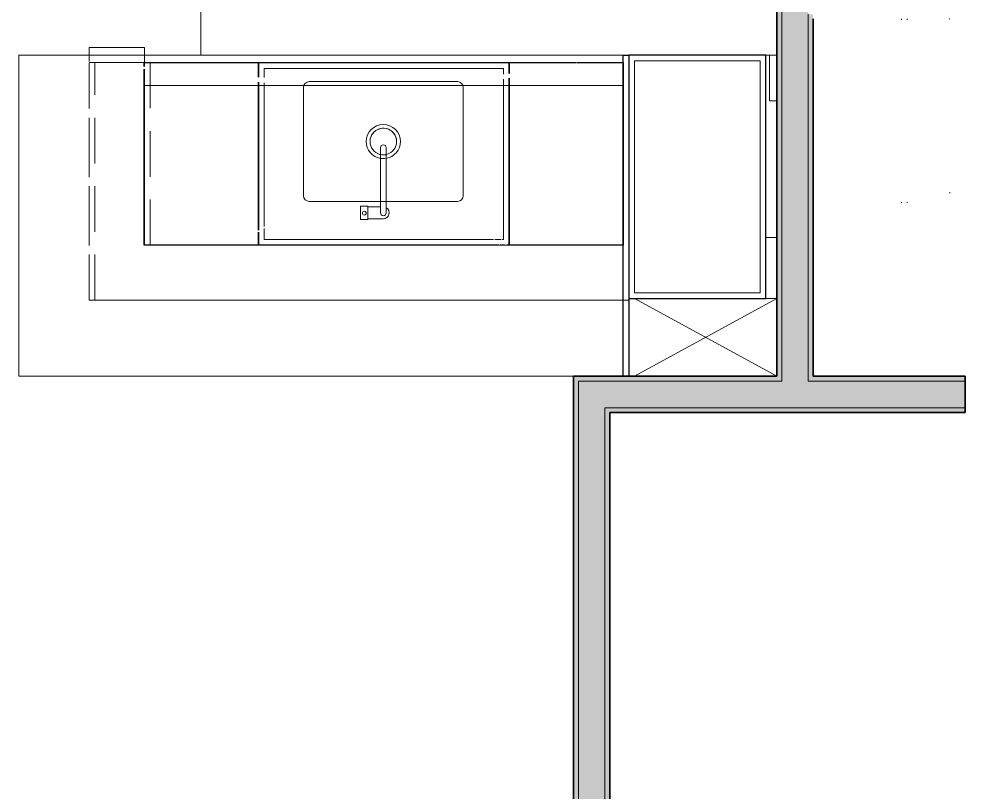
# Model space of a CAD drawing. Header units: inches. Extents: x 6 to 8416, y -388 to 6104.
# Drawn here: x 6367.9 to 6492.4, y 1316.8 to 1418.4 of the extents above; entities that cross this region are included whole.
import ezdxf

# ---------------------------------------------------------------- set-up
doc = ezdxf.new("R2010")
doc.units = ezdxf.units.IN
doc.header["$MEASUREMENT"] = 0
for name, pattern in [('Dash 1_16_', [48, 24, -24]), ('Dot 1_16_', [24, 0, -24]), ('Hidden 1_16_', [36, 24, -12]), ('Hidden 1_8_', [9, 6, -3])]:
    doc.linetypes.add(name, pattern=pattern)
for name, color, linetype, lineweight in [('A-GENM', 13, 'Continuous', 18), ('A-GENM-HDLN', 13, 'Dash 1_16_', 9), ('A-WALL', 113, 'Continuous', 25), ('A-WALL-PATT', 111, 'Continuous', 35), ('I-WALL', 2, 'Continuous', 25), ('P-SANR-FIXT', 6, 'Continuous', 18), ('Q-CASE', 31, 'Continuous', 18)]:
    doc.layers.add(name, color=color, linetype=linetype, lineweight=lineweight)

# ---------------------------------------------------------------- blocks, each defined once
blk = doc.blocks.new('GM KT - Type B_G7 - AM - Non-Recessed at Panel - 60-3_4_ Counter to Counter-V1258-LEVEL 3 - PLAN Copy 1 Copy 1')
at = {"layer": 'A-GENM', "lineweight": 9}
for p, q in [((-77.97, 0), (-77.97, -0.75)), ((-77.97, -0.75), (-77.97, 0)), ((-77.97, 0), (-46.47, 0)), ((-77.97, 0), (-77.97, -0.75)), ((-77.97, 0), (-77.97, -0.75)), ((-77.97, -0.75), (-77.97, -25)), ((-77.97, -25), (-77.97, -0.75)), ((-0.03, -0.75), (-77.97, -0.75)), ((-77.97, -0.75), (-0.78, -0.75)), ((-46.47, -0.75), (-46.47, 0)), ((-46.47, 0), (-46.47, -0.75)), ((-46.47, -25), (-46.47, -0.75)), ((-46.47, -0.75), (-46.47, -25)), ((-16.53, 0), (-16.53, -0.75)), ((-16.53, -0.75), (-16.53, 0)), ((-16.53, -0.75), (-16.53, -25)), ((-16.53, -25), (-16.53, -0.75)), ((-16.47, 0), (-0.78, 0)), ((-0.78, 0), (-0.03, 0)), ((-0.78, -22.5), (-0.78, 0)), ((-0.78, 0), (-0.78, -0.75)), ((-0.78, -0.75), (-0.03, -0.75)), ((-0.78, -0.75), (-0.78, -22.5)), ((-0.03, -0.75), (-0.03, 0)), ((-0.03, 0), (-0.03, -22.5)), ((-0.03, -22.5), (-0.03, -0.75)), ((0.03, -0.75), (0.03, 0)), ((0.03, 0), (0.03, -0.75)), ((0.03, -0.75), (0.03, 0)), ((0.03, 0), (0.03, -0.75)), ((0.03, -22.5), (0.03, -0.75)), ((0.03, -0.75), (0.03, -22.5)), ((-0.78, -25), (-0.78, -22.5)), ((-0.78, -22.5), (-0.78, -25)), ((-0.03, -25), (-0.03, -22.5)), ((-0.03, -22.5), (-0.03, -25)), ((0.03, -25), (0.03, -22.5)), ((0.03, -22.5), (0.03, -25)), ((-77.97, -25), (-46.47, -25)), ((-46.47, -25), (-77.97, -25)), ((-16.53, -25), (-0.97, -25)), ((-0.97, -25), (-16.47, -25)), ((-0.97, -25), (-0.78, -25)), ((-0.78, -25), (-0.97, -25)), ((-0.78, -25), (-0.03, -25)), ((-0.03, -25), (-0.78, -25)), ((-0.03, -25), (-0.78, -25)), ((-0.78, -25), (-0.03, -25)), ((-20.25, -85.75), (-99.75, -85.75)), ((-99.75, -85.75), (-99.75, -128)), ((-99.75, -85.75), (-20.25, -85.75)), ((-99.75, -128), (-99.75, -85.75)), ((-20.25, -128), (-20.25, -85.75)), ((-20.25, -85.75), (-20.25, -128)), ((-61.56, -89.25), (-42.06, -89.25)), ((-42.06, -89.25), (-61.56, -89.25)), ((-62.31, -104.25), (-62.31, -90)), ((-62.31, -90), (-62.31, -104.25)), ((-41.31, -90), (-41.31, -104.25)), ((-41.31, -104.25), (-41.31, -90)), ((-52.19, -105), (-61.56, -105)), ((-61.56, -105), (-52.19, -105)), ((-51.44, -105), (-52.12, -105)), ((-52.12, -105), (-51.44, -105)), ((-42.06, -105), (-51.44, -105)), ((-51.44, -105), (-42.06, -105)), ((-99.75, -128), (-26.78, -128)), ((-26.78, -128), (-99.75, -128)), ((-26.78, -128), (-20.25, -128)), ((-20.25, -128), (-26.78, -128))]:
    blk.add_line(p, q, dxfattribs=at)
at = {"layer": 'A-GENM', "linetype": 'Hidden 1_8_', "lineweight": 9}
for p, q in [((-88.97, -86.75), (-90.5, -86.75)), ((-90.5, -86.75), (-88.97, -86.75)), ((-90.5, -86.8), (-90.5, -118)), ((-90.5, -118), (-90.5, -86.8)), ((-89.75, -118), (-89.75, -86.75)), ((-89.75, -86.75), (-82.5, -86.75)), ((-83.25, -86.75), (-88.84, -86.75)), ((-88.84, -86.75), (-83.25, -86.75)), ((-83.25, -87.26), (-83.25, -86.75)), ((-83.25, -86.75), (-83.25, -87.26)), ((-82.5, -86.75), (-82.5, -110.75)), ((-83.25, -110.75), (-83.25, -87.62)), ((-83.25, -87.62), (-83.25, -89.75)), ((-83.25, -89.75), (-83.25, -110.75)), ((-36.61, -110.75), (-83.25, -110.75)), ((-83.25, -110.75), (-36.61, -110.75)), ((-82.5, -110.75), (-19.53, -110.75)), ((-35.87, -110.75), (-36.45, -110.75)), ((-36.45, -110.75), (-35.87, -110.75)), ((-20.28, -110.75), (-35.55, -110.75)), ((-35.55, -110.75), (-20.28, -110.75)), ((-20.28, -118), (-20.28, -110.75)), ((-20.28, -110.75), (-20.28, -118)), ((-19.53, -110.75), (-19.53, -118)), ((-90.5, -118), (-83.99, -118)), ((-83.99, -118), (-90.5, -118)), ((-19.53, -118), (-89.75, -118)), ((-83.15, -118), (-29.73, -118)), ((-29.73, -118), (-83.15, -118)), ((-29.12, -118), (-20.28, -118)), ((-20.28, -118), (-29.12, -118))]:
    blk.add_line(p, q, dxfattribs=at)
at = {"layer": 'A-GENM', "lineweight": 9}
for centre, start, end in [((-61.56, -90), 90, 180), ((-61.56, -90), 90, 180), ((-42.06, -90), 360, 90), ((-42.06, -90), 360, 90), ((-61.56, -104.25), 180, 270), ((-61.56, -104.25), 180, 270), ((-42.06, -104.25), 270, 0), ((-42.06, -104.25), 270, 0)]:
    blk.add_arc(centre, 0.75, start, end, dxfattribs=at)
at = {"layer": 'A-GENM-HDLN'}
for p, q in [((-18.78, -117.75), (-0.03, -128)), ((-0.03, -117.75), (-18.78, -128))]:
    blk.add_line(p, q, dxfattribs=at)
blk = doc.blocks.new('CW Closet Shelf-AM - CW Closet Shelf-AM-2223918-LEVEL 3 - PLAN Copy 1 Copy 1')
at = {"layer": 'Q-CASE', "linetype": 'Dot 1_16_', "lineweight": 9}
for p, q in [((24.24, 42), (-22.76, 42)), ((-22.76, 42), (-22.76, 24)), ((24.24, 24), (24.24, 42)), ((-22.76, 36.37), (24.24, 36.37)), ((-22.76, 35.62), (24.24, 35.62)), ((-22.76, 24), (24.24, 24))]:
    blk.add_line(p, q, dxfattribs=at)
blk = doc.blocks.new('CW - LW - Filler - Toe Kick - AM - 1 1_2_ W x 24_ D x H-2223904-LEVEL 3 - PLAN Copy 1 Copy 1')
at = {"layer": 'Q-CASE', "lineweight": 9}
for p, q in [((18.24, 0), (18.24, -18)), ((18.24, -18), (18.24, 0)), ((18.24, 0), (19.71, 0)), ((19.71, 0), (18.24, 0)), ((18.24, -18), (18.24, 0)), ((18.24, 0), (19.71, 0)), ((19.74, 0), (19.74, -23.97)), ((19.74, -23.97), (19.74, 0)), ((18.24, -18), (18.24, -24)), ((18.24, -24), (18.24, -18)), ((18.24, -24), (18.24, -18)), ((18.24, -24), (19.24, -24)), ((19.24, -24), (18.24, -24)), ((18.24, -24), (19.71, -24)), ((18.24, -24), (19.71, -24)), ((19.24, -24), (19.71, -24)), ((19.71, -24), (19.24, -24))]:
    blk.add_line(p, q, dxfattribs=at)
blk = doc.blocks.new('CW - LW - Single Door _ Drawer - AM - 15_ W x 24_ D x H - 6_ Top Drawer-V1251-LEVEL 3 - PLAN Copy 1 Copy 1')
at = {"layer": 'Q-CASE', "lineweight": 9}
for p, q in [((3.74, 0), (3.74, -1.72)), ((3.74, -1.72), (3.74, 0)), ((3.74, 0), (18.74, 0)), ((18.74, 0), (3.74, 0)), ((18.74, 0), (18.74, -21)), ((18.74, -21), (18.74, 0)), ((3.74, 0), (3.74, -1.72)), ((3.74, -1.72), (3.74, 0)), ((3.74, 0), (18.74, 0)), ((18.74, 0), (3.74, 0)), ((18.74, 0), (18.74, -23.13)), ((18.74, -23.13), (18.74, 0)), ((3.74, -1.99), (3.74, -21)), ((3.74, -21), (3.74, -1.99)), ((3.74, -1.99), (3.74, -21.42)), ((3.74, -21.42), (3.74, -1.99)), ((18.74, -21), (3.74, -21)), ((18.74, -21), (3.74, -21)), ((3.74, -22.11), (3.74, -24)), ((3.74, -24), (3.74, -22.11)), ((18.74, -23.49), (18.74, -24)), ((18.74, -24), (18.74, -23.49)), ((18.74, -24), (3.74, -24)), ((18.74, -24), (3.74, -24)), ((3.74, -24), (18.74, -24))]:
    blk.add_line(p, q, dxfattribs=at)
at = {"layer": 'Q-CASE', "lineweight": 25}
for p, q in [((3.74, -1.72), (3.74, 0)), ((3.74, 0), (18.74, 0)), ((18.74, 0), (18.74, -23.13)), ((3.74, -21.42), (3.74, -1.99)), ((3.74, -24), (3.74, -22.11)), ((18.74, -23.49), (18.74, -24)), ((18.74, -24), (3.74, -24))]:
    blk.add_line(p, q, dxfattribs=at)
blk = doc.blocks.new('CW - LW - Double Doors _ Apron - AM - 33_ W x 24_ D x H - 6_ Apron-V1252-LEVEL 3 - PLAN Copy 1 Copy 1')
at = {"layer": 'Q-CASE', "lineweight": 9}
for p, q in [((-15.76, 0), (-15.76, -21)), ((-15.76, -21), (-15.76, 0)), ((-15.76, 0), (-15.46, 0)), ((-15.46, 0), (-15.76, 0)), ((-15.14, 0), (-14.57, 0)), ((-14.57, 0), (-15.14, 0)), ((-14.4, 0), (17.24, 0)), ((17.24, 0), (-14.4, 0)), ((17.24, 0), (17.24, -1.72)), ((17.24, -1.72), (17.24, 0)), ((-15.76, 0), (-15.76, -21.97)), ((-15.76, -21.97), (-15.76, 0)), ((-15.76, 0), (-15.46, 0)), ((-15.46, 0), (-15.76, 0)), ((-15.14, 0), (-14.57, 0)), ((-14.57, 0), (-15.14, 0)), ((-15.01, -0.75), (-14.8, -0.75)), ((-15.01, -21.82), (-15.01, -0.75)), ((-14.8, -0.75), (-15.01, -0.75)), ((-15.01, -0.75), (-15.01, -21.82)), ((-14.65, -0.75), (-13.86, -0.75)), ((-13.86, -0.75), (-14.65, -0.75)), ((-14.4, 0), (17.24, 0)), ((17.24, 0), (-14.4, 0)), ((-13.69, -0.75), (16.49, -0.75)), ((16.49, -0.75), (-13.69, -0.75)), ((16.49, -0.75), (16.49, -2.17)), ((16.49, -2.17), (16.49, -0.75)), ((17.24, 0), (17.24, -1.72)), ((17.24, -1.72), (17.24, 0)), ((16.49, -2.45), (16.49, -21.34)), ((16.49, -21.34), (16.49, -2.45)), ((17.24, -1.99), (17.24, -21.42)), ((17.24, -21.42), (17.24, -1.99)), ((17.24, -1.99), (17.24, -21)), ((17.24, -21), (17.24, -1.99)), ((-9.65, -21), (-15.67, -21)), ((-9.65, -21), (-15.67, -21)), ((11.25, -21), (-9.65, -21)), ((11.25, -21), (-9.65, -21)), ((17.14, -21), (11.25, -21)), ((17.14, -21), (11.25, -21)), ((16.49, -22.04), (16.49, -23.25)), ((16.49, -23.25), (16.49, -22.04)), ((17.24, -22.11), (17.24, -24)), ((17.24, -24), (17.24, -22.11)), ((-15.76, -22.59), (-15.76, -24)), ((-15.76, -24), (-15.76, -22.59)), ((-15.01, -23.25), (-15.01, -22.47)), ((-15.01, -22.47), (-15.01, -23.25)), ((16.49, -23.25), (-15.01, -23.25)), ((-15.01, -23.25), (16.49, -23.25)), ((17.24, -24), (-15.76, -24)), ((17.24, -24), (-15.76, -24)), ((-15.76, -24), (17.24, -24))]:
    blk.add_line(p, q, dxfattribs=at)
at = {"layer": 'Q-CASE', "lineweight": 25}
for p, q in [((-15.76, -21.97), (-15.76, 0)), ((-15.76, 0), (-15.46, 0)), ((-15.14, 0), (-14.57, 0)), ((-14.4, 0), (17.24, 0)), ((17.24, 0), (17.24, -1.72)), ((17.24, -1.99), (17.24, -21.42)), ((17.24, -22.11), (17.24, -24)), ((-15.76, -24), (-15.76, -22.59)), ((17.24, -24), (-15.76, -24))]:
    blk.add_line(p, q, dxfattribs=at)
blk = doc.blocks.new('PL KT Sink-Single Bowl-Unit-AM - Under Mnt_ Cntr_Cntr_ 21_ L x 15 3_4_ W x 7 1_2_ D-V1270-LEVEL 3 - PLAN Copy 1 Copy 1')
at = {"layer": 'P-SANR-FIXT', "lineweight": 9}
for radius, start, end in [(2.25, 99.683453, 180), (2.25, 99.683453, 180), (2.25, 80.316547, 96.1813645), (2.25, 90, 96.1813645), (2.25, 80.316547, 90), (2.25, 360, 80.316547), (2.25, 0, 80.316547), (1.75, 105, 180), (1.75, 105, 180), (1.75, 77.5498462, 99.5645611), (1.75, 90, 99.5645611), (1.75, 77.5498462, 90), (1.75, 0, 75), (1.75, 0, 75), (2.25, 180, 360), (2.25, 180, 360), (1.75, 180, 0), (1.75, 180, 206.5976063), (1.75, 210, 360), (1.75, 206.5976063, 210)]:
    blk.add_arc((0, -1.90625), radius, start, end, dxfattribs=at)
blk = doc.blocks.new('GM Outlet Zone-AM - GM Outlet Zone-AM-V1271-LEVEL 3 - PLAN Copy 1 Copy 1')
at = {"layer": 'A-GENM', "linetype": 'Dash 1_16_', "lineweight": 9}
for p, q in [((-3, 0), (3, 0)), ((3, 0), (-3, 0)), ((-3, -1), (-3, 0)), ((-3, 0), (-3, -1)), ((-3, -1), (3, -1)), ((3, -1), (-3, -1)), ((3, 0), (3, -1)), ((3, 0), (3, -1))]:
    blk.add_line(p, q, dxfattribs=at)
blk = doc.blocks.new('GM Outlet Zone-AM - GM Outlet Zone-AM-V1272-LEVEL 3 - PLAN Copy 1 Copy 1')
at = {"layer": 'A-GENM', "linetype": 'Dash 1_16_', "lineweight": 9}
for p, q in [((-3.62, 0), (3.63, 0)), ((3.63, 0), (-3.62, 0)), ((-3.62, -1), (-3.62, 0)), ((-3.62, 0), (-3.62, -1)), ((-3.62, -1.85), (-3.62, -1)), ((-3.62, -1), (-3.62, -1.85)), ((3.63, 0), (3.63, -1)), ((3.63, 0), (3.63, -1)), ((3.63, -1), (3.63, -2)), ((3.63, -1), (3.63, -2)), ((-3.62, -2), (-2.1, -2)), ((-2.1, -2), (-3.62, -2)), ((-1.96, -2), (3.63, -2)), ((3.63, -2), (-1.96, -2))]:
    blk.add_line(p, q, dxfattribs=at)
blk = doc.blocks.new('z Nested-Clearance-Plumbing-AM - Clearance-2223332-LEVEL 3 - PLAN Copy 1 Copy 1')
at = {"layer": 'A-GENM', "linetype": 'Hidden 1_16_', "lineweight": 9}
for p, q in [((-15, -48), (-15, 0)), ((-15, 0), (15, 0)), ((15, 0), (15, -48)), ((15, -48), (-15, -48))]:
    blk.add_line(p, q, dxfattribs=at)
blk = doc.blocks.new('z Nested-Faucet-Gooseneck-AM - z Nested-Faucet-Gooseneck-AM-2223697-LEVEL 3 - PLAN Copy 1 Copy 1')
at = {"layer": 'P-SANR-FIXT', "lineweight": 9}
for p, q in [((2.05, 0.77), (0, 0.77)), ((3.02, 0.89), (2.05, 0.89)), ((2.05, 0.89), (2.05, 0.77)), ((2.05, 0.77), (2.05, -0.77)), ((3.02, -0.89), (3.02, 0.89)), ((-0.38, -0.67), (-0.38, 0)), ((-0.38, -0.67), (-0.38, -8.57)), ((0.38, -0.77), (0.38, 0)), ((0.38, -8.57), (0.38, -0.77)), ((0.38, -0.77), (2.05, -0.77)), ((2.05, -0.77), (2.05, -0.89)), ((2.05, -0.89), (3.02, -0.89))]:
    blk.add_line(p, q, dxfattribs=at)
blk.add_circle((2.5, 0.04), 0.25, dxfattribs=at)
for centre, radius, start, end in [((0, 0), 0.769, 90, 240.7181), ((0, 0), 0.376, 0, 180), ((0, -8.57), 0.376, 180, 360)]:
    blk.add_arc(centre, radius, start, end, dxfattribs=at)
blk = doc.blocks.new('CW - FL - Single UP _ LW Doors - AM - 18_ W x 32_ D x H-5099663-LEVEL 3 - PLAN Copy 1 Copy 1')
at = {"layer": 'Q-CASE', "lineweight": 9}
for p, q in [((0.74, 0), (0.74, -8)), ((18.74, 0), (0.74, 0)), ((0.74, 0), (0.74, -32)), ((18.74, 0), (0.74, 0)), ((0.74, 0), (18.74, 0)), ((17.99, -0.75), (1.49, -0.75)), ((1.49, -0.75), (1.49, -31.25)), ((1.49, -0.75), (17.99, -0.75)), ((1.49, -31.25), (1.49, -0.75)), ((17.99, -31.25), (17.99, -0.75)), ((17.99, -0.75), (17.99, -31.25)), ((18.74, -32), (18.74, 0)), ((18.74, -32), (18.74, 0)), ((18.74, -32), (18.74, 0)), ((0.74, -8), (0.74, -32)), ((18.74, -32), (18.74, -29)), ((18.74, -32), (0.74, -32)), ((0.74, -32), (18.74, -32)), ((0.74, -32), (18.74, -32)), ((1.49, -31.25), (17.99, -31.25)), ((17.99, -31.25), (1.49, -31.25))]:
    blk.add_line(p, q, dxfattribs=at)
at = {"layer": 'Q-CASE', "lineweight": 25}
for p, q in [((18.74, 0), (0.74, 0)), ((0.74, 0), (0.74, -32)), ((18.74, -32), (18.74, 0)), ((0.74, -32), (18.74, -32))]:
    blk.add_line(p, q, dxfattribs=at)
blk = doc.blocks.new('CW - LW - Filler - Toe Kick - AM - 1 1_2_ W x 32_ D x H-V1197-LEVEL 3 - PLAN Copy 1 Copy 1')
at = {"layer": 'Q-CASE', "lineweight": 9}
for p, q in [((18.24, 0), (18.24, -32)), ((18.24, 0), (18.24, -32)), ((19.74, 0), (18.24, 0)), ((18.24, -32), (18.24, 0)), ((19.74, 0), (18.27, 0)), ((18.27, 0), (19.74, 0)), ((19.74, -8), (19.74, 0)), ((19.74, -32), (19.74, 0)), ((19.74, -32), (19.74, -8)), ((18.24, -32), (19.74, -32)), ((18.24, -32), (19.74, -32)), ((18.27, -32), (19.74, -32)), ((18.27, -32), (19.74, -32))]:
    blk.add_line(p, q, dxfattribs=at)
blk = doc.blocks.new('CW - LW - 4 Drawers - AM - 15_ W x 24_ D x H - 6_ Top Drawer-7044117-LEVEL 3 - PLAN Copy 1 Copy 1')
at = {"layer": 'Q-CASE', "lineweight": 9}
for p, q in [((-21.76, 0), (-21.76, -21)), ((-21.76, -21), (-21.76, 0)), ((-21.73, 0), (-6.76, 0)), ((-6.76, 0), (-21.73, 0)), ((-6.76, 0), (-6.76, -21)), ((-6.76, -21), (-6.76, 0)), ((-21.76, 0), (-21.76, -24)), ((-21.76, -24), (-21.76, 0)), ((-21.76, 0), (-6.76, 0)), ((-6.76, 0), (-21.73, 0)), ((-6.76, 0), (-6.76, -21.97)), ((-6.76, -21.97), (-6.76, 0)), ((-6.76, -21), (-21.76, -21)), ((-6.76, -21), (-21.76, -21)), ((-6.76, -22.59), (-6.76, -24)), ((-6.76, -24), (-6.76, -22.59)), ((-15.63, -24), (-21.76, -24)), ((-15.63, -24), (-21.76, -24)), ((-21.76, -24), (-15.63, -24)), ((-6.76, -24), (-15.53, -24)), ((-6.76, -24), (-15.53, -24)), ((-15.53, -24), (-6.76, -24))]:
    blk.add_line(p, q, dxfattribs=at)
at = {"layer": 'Q-CASE', "lineweight": 25}
for p, q in [((-21.76, -24), (-21.76, 0)), ((-21.76, 0), (-6.76, 0)), ((-6.76, 0), (-6.76, -21.97)), ((-6.76, -22.59), (-6.76, -24)), ((-15.63, -24), (-21.76, -24)), ((-6.76, -24), (-15.53, -24))]:
    blk.add_line(p, q, dxfattribs=at)
blk = doc.blocks.new('CW - LW - Filler - AM - 0 3_4_ W x 42_25_ D x H-6840989-LEVEL 3 - PLAN Copy 1 Copy 1')
at = {"layer": 'Q-CASE', "lineweight": 9}
for p, q in [((18.61, 0), (18.61, -42.25)), ((19.36, 0), (18.61, 0)), ((18.61, 0), (18.61, -10.25)), ((19.36, 0), (18.61, 0)), ((18.61, -10.25), (18.61, 0)), ((18.61, 0), (19.36, 0)), ((19.36, -42.25), (19.36, 0)), ((19.36, -17.25), (19.36, 0)), ((19.36, 0), (19.36, -17.25)), ((18.61, -10.25), (18.61, -42.25)), ((18.61, -42.25), (18.61, -10.25)), ((19.36, -38.25), (19.36, -17.25)), ((19.36, -17.25), (19.36, -38.25)), ((19.36, -41.25), (19.36, -38.25)), ((19.36, -38.25), (19.36, -41.25)), ((18.61, -42.25), (19.36, -42.25)), ((19.36, -42.25), (18.61, -42.25)), ((19.36, -42.25), (18.61, -42.25)), ((18.61, -42.25), (19.36, -42.25)), ((19.36, -42.25), (19.36, -41.25)), ((19.36, -41.25), (19.36, -42.25))]:
    blk.add_line(p, q, dxfattribs=at)
at = {"layer": 'Q-CASE', "lineweight": 25}
for p, q in [((18.61, -42.25), (18.61, 0)), ((18.61, 0), (19.36, 0)), ((19.36, 0), (19.36, -42.25)), ((19.36, -42.25), (18.61, -42.25))]:
    blk.add_line(p, q, dxfattribs=at)

msp = doc.modelspace()

# ---------------------------------------------------------------- hatches: boundary and pattern name
at = {"layer": 'A-WALL-PATT', "lineweight": 25, "transparency": 33554560}
h = msp.add_hatch(color=10, dxfattribs=at)
h.paths.add_polyline_path([(6467.66533733, 1370.81077679), (6468.29033733, 1370.81077679), (6468.29033733, 1427.18577679), (6467.66533733, 1427.18577679), (6467.66533733, 1371.43577679)])
h.paths.add_polyline_path([(6467.66533733, 1463.18577679), (6468.29033733, 1463.18577679), (6468.29033733, 1499.43577679), (6467.66533733, 1499.43577679), (6467.66533733, 1472.65306081)])
at = {"layer": 'A-WALL-PATT', "transparency": 33554560}
h = msp.add_hatch(color=10, dxfattribs=at)
h.paths.add_polyline_path([(6472.41533733, 1371.43577679), (6472.41533733, 1419.06077679), (6471.79033733, 1419.06077679), (6471.79033733, 1371.43577679)])
h.paths.add_polyline_path([(6472.41533733, 1422.56077679), (6472.41533733, 1427.18577679), (6471.79033733, 1427.18577679), (6471.79033733, 1422.56077679)])
h.paths.add_polyline_path([(6472.41533733, 1463.18577679), (6472.41533733, 1499.43577679), (6471.79033733, 1499.43577679), (6471.79033733, 1463.18577679)])
at = {"layer": 'A-WALL-PATT', "lineweight": 25, "transparency": 33554560}
for points in [[(6467.66533733, 1370.81077679), (6467.66533733, 1371.43577679), (6440.91533733, 1371.43577679), (6440.91533733, 1370.81077679), (6441.54033733, 1370.81077679)], [(6492.41533733, 1370.81077679), (6492.41533733, 1371.43577679), (6471.79033733, 1371.43577679), (6471.79033733, 1370.81077679)], [(6445.66533733, 1214.18577679), (6445.66533733, 1366.68577679), (6445.04033733, 1366.68577679), (6445.04033733, 1214.18577679)]]:
    msp.add_hatch(color=10, dxfattribs=at).paths.add_polyline_path(points)
at = {"layer": 'A-WALL-PATT', "transparency": 33554560}
for points in [[(6441.54033733, 1214.18577679), (6441.54033733, 1370.81077679), (6440.91533733, 1370.81077679), (6440.91533733, 1214.18577679)], [(6467.66533733, 1366.68577679), (6467.66533733, 1367.31077679), (6445.04033733, 1367.31077679), (6445.04033733, 1366.68577679), (6445.66533733, 1366.68577679)], [(6492.41533733, 1366.68577679), (6492.41533733, 1367.31077679), (6467.66533733, 1367.31077679), (6467.66533733, 1366.68577679), (6468.29033733, 1366.68577679)]]:
    msp.add_hatch(color=10, dxfattribs=at).paths.add_polyline_path(points)
at = {"layer": 'I-WALL', "transparency": 33554560}
h = msp.add_hatch(color=10, dxfattribs=at)
h.paths.add_polyline_path([(6468.29033733, 1370.81077679), (6471.79033733, 1370.81077679), (6471.79033733, 1427.18577679), (6468.29033733, 1427.18577679), (6468.29033733, 1371.43577679)])
h.paths.add_polyline_path([(6468.29033733, 1463.18577679), (6471.79033733, 1463.18577679), (6471.79033733, 1499.43577679), (6468.29033733, 1499.43577679), (6468.29033733, 1472.65306081)])
for points in [[(6468.29033733, 1367.31077679), (6468.29033733, 1370.81077679), (6441.54033733, 1370.81077679), (6441.54033733, 1367.31077679), (6468.05303685, 1367.31077679)], [(6492.41533733, 1367.31077679), (6492.41533733, 1370.81077679), (6468.29033733, 1370.81077679), (6468.29033733, 1367.31077679)], [(6441.54033733, 1214.18577679), (6445.04033733, 1214.18577679), (6445.04033733, 1367.31077679), (6441.54033733, 1367.31077679), (6441.54033733, 1275.83556081)]]:
    msp.add_hatch(color=10, dxfattribs=at).paths.add_polyline_path(points)

# ---------------------------------------------------------------- linework, layer by layer
at = {"layer": 'A-WALL', "lineweight": 9}
for p, q in [((6468.29033733, 1370.81077679), (6468.29033733, 1427.18577679)), ((6471.79033733, 1370.81077679), (6471.79033733, 1419.06077679)), ((6441.54033733, 1370.81077679), (6441.54033733, 1214.18577679)), ((6441.54033733, 1370.81077679), (6468.29033733, 1370.81077679)), ((6471.79033733, 1370.81077679), (6492.41533733, 1370.81077679)), ((6445.04033733, 1367.31077679), (6492.41533733, 1367.31077679)), ((6445.04033733, 1367.31077679), (6445.04033733, 1214.18577679))]:
    msp.add_line(p, q, dxfattribs=at)
at = {"layer": 'I-WALL', "lineweight": 35}
for p, q in [((6467.66533733, 1427.18577679), (6467.66533733, 1371.43577679)), ((6472.41533733, 1371.43577679), (6472.41533733, 1418.43577679)), ((6440.91533733, 1371.43577679), (6440.91533733, 1214.18577679)), ((6467.66533733, 1371.43577679), (6440.91533733, 1371.43577679)), ((6492.41533733, 1371.43577679), (6472.41533733, 1371.43577679)), ((6492.41533733, 1366.68577679), (6492.41533733, 1371.43577679)), ((6445.66533733, 1366.68577679), (6492.41533733, 1366.68577679)), ((6445.66533733, 1214.18577679), (6445.66533733, 1366.68577679))]:
    msp.add_line(p, q, dxfattribs=at)

# ---------------------------------------------------------------- block references
at = {"layer": 'A-GENM', "linetype": 'Hidden 1_8_', "lineweight": 9}
msp.add_blockref('GM KT - Type B_G7 - AM - Non-Recessed at Panel - 60-3_4_ Counter to Counter-V1258-LEVEL 3 - PLAN Copy 1 Copy 1', (6467.69658733, 1499.43577679), dxfattribs=at)
at = {"layer": 'A-GENM', "linetype": 'Hidden 1_16_', "lineweight": 9, "rotation": 269.9999999999987}
msp.add_blockref('z Nested-Clearance-Plumbing-AM - Clearance-2223332-LEVEL 3 - PLAN Copy 1 Copy 1', (6439.88408733, 1428.68577679), dxfattribs=at)
at = {"layer": 'A-GENM'}
msp.add_blockref('GM Outlet Zone-AM - GM Outlet Zone-AM-V1272-LEVEL 3 - PLAN Copy 1 Copy 1', (6380.82158733, 1414.68577679), dxfattribs=at)
at = {"layer": 'A-GENM', "rotation": 89.99999999999933}
msp.add_blockref('GM Outlet Zone-AM - GM Outlet Zone-AM-V1271-LEVEL 3 - PLAN Copy 1 Copy 1', (6466.66533733, 1410.68187054), dxfattribs=at)
at = {"layer": 'P-SANR-FIXT', "rotation": 180}
for name, p in [('PL KT Sink-Single Bowl-Unit-AM - Under Mnt_ Cntr_Cntr_ 21_ L x 15 3_4_ W x 7 1_2_ D-V1270-LEVEL 3 - PLAN Copy 1 Copy 1', (6415.88408733, 1400.40452679)), ('z Nested-Faucet-Gooseneck-AM - z Nested-Faucet-Gooseneck-AM-2223697-LEVEL 3 - PLAN Copy 1 Copy 1', (6415.88408733, 1392.93577679))]:
    msp.add_blockref(name, p, dxfattribs=at)
at = {"layer": 'Q-CASE'}
for name, p, rotation in [('CW Closet Shelf-AM - CW Closet Shelf-AM-2223918-LEVEL 3 - PLAN Copy 1 Copy 1', (6448.41533733, 1395.67348171), 269.9999999999988), ('CW - LW - Filler - AM - 0 3_4_ W x 42_25_ D x H-6840989-LEVEL 3 - PLAN Copy 1 Copy 1', (6466.80929225, 1371.43577679), 180), ('CW - FL - Single UP _ LW Doors - AM - 18_ W x 32_ D x H-5099663-LEVEL 3 - PLAN Copy 1 Copy 1', (6466.93429225, 1381.68577679), 180), ('CW - LW - Filler - Toe Kick - AM - 1 1_2_ W x 24_ D x H-2223904-LEVEL 3 - PLAN Copy 1 Copy 1', (6485.90304225, 1389.68187054), 180), ('CW - LW - Filler - Toe Kick - AM - 1 1_2_ W x 32_ D x H-V1197-LEVEL 3 - PLAN Copy 1 Copy 1', (6485.93429225, 1381.68577679), 180), ('CW - LW - Single Door _ Drawer - AM - 15_ W x 24_ D x H - 6_ Top Drawer-V1251-LEVEL 3 - PLAN Copy 1 Copy 1', (6403.18429225, 1388.68577679), 180), ('CW - LW - Double Doors _ Apron - AM - 33_ W x 24_ D x H - 6_ Apron-V1252-LEVEL 3 - PLAN Copy 1 Copy 1', (6416.68429225, 1388.68577679), 180), ('CW - LW - 4 Drawers - AM - 15_ W x 24_ D x H - 6_ Top Drawer-7044117-LEVEL 3 - PLAN Copy 1 Copy 1', (6425.68429225, 1388.68577679), 180)]:
    msp.add_blockref(name, p, dxfattribs=dict(at, rotation=rotation))

doc.saveas('drawing.dxf')
